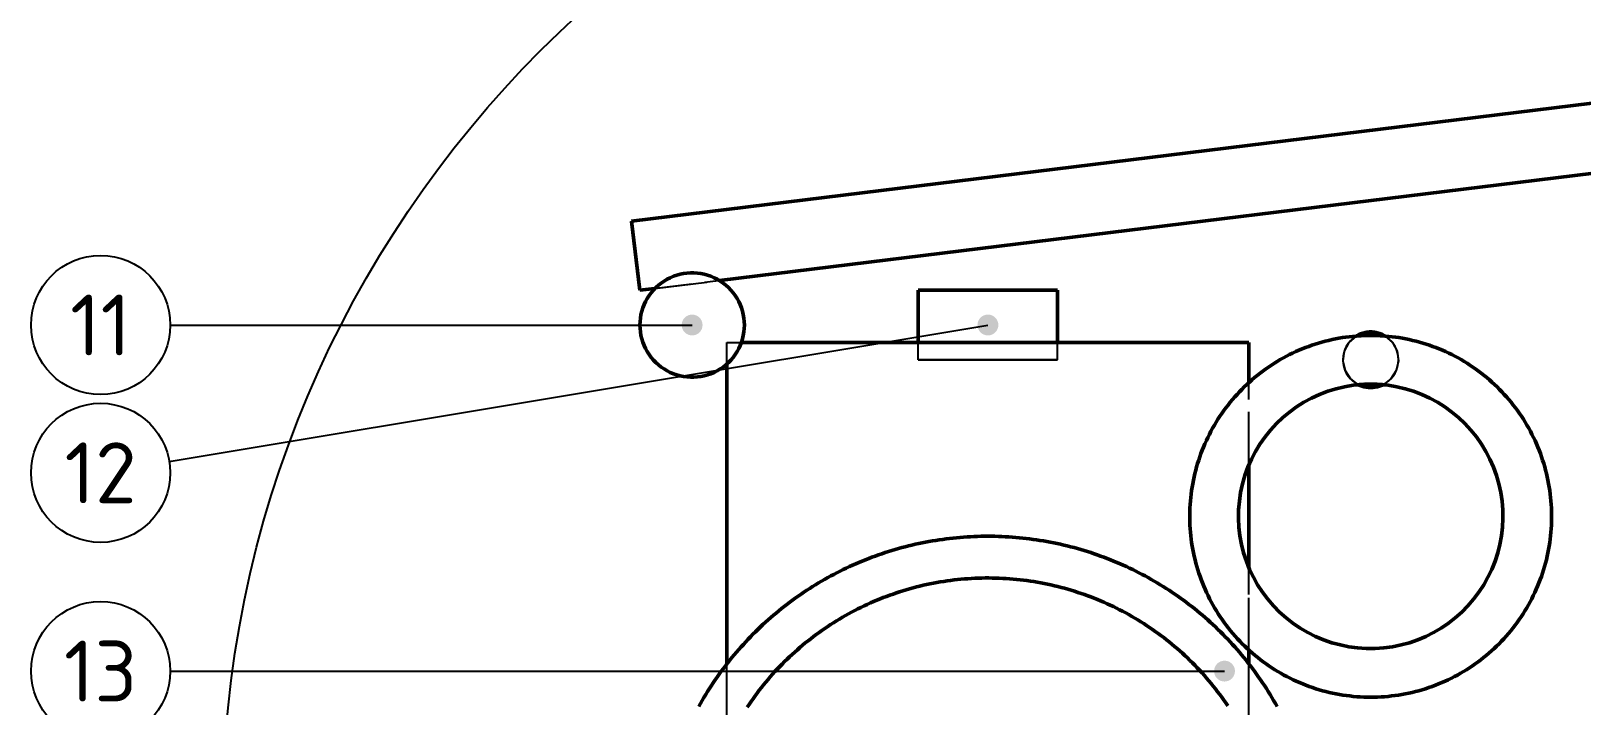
# Model space of a CAD drawing. Header units: millimetres. Extents: x 0 to 594, y 0 to 420.
# Drawn here: x 267.2 to 356.3, y 333 to 371.8 of the extents above; entities that cross this region are included whole.
import ezdxf
from ezdxf.enums import TextEntityAlignment as Align

# ---------------------------------------------------------------- set-up
doc = ezdxf.new("R2010")
doc.units = ezdxf.units.MM
doc.linetypes.add('ISO02-TRAZOS', pattern=[3.75, 3, -0.75])
for name, color, linetype, lineweight in [('01-VISIBLE', 7, 'CONTINUOUS', 50), ('02-OCULTA', 4, 'ISO02-TRAZOS', 25), ('06-TEXTO', 7, 'CONTINUOUS', 25), ('08-FINA', 5, 'CONTINUOUS', 25)]:
    doc.layers.add(name, color=color, linetype=linetype, lineweight=lineweight)
doc.styles.add('ISO3098', font='isocpeur.ttf')

msp = doc.modelspace()

# ---------------------------------------------------------------- hatches: boundary and pattern name
at = {"layer": '08-FINA'}
h = msp.add_hatch(color=7, dxfattribs=at)
h.dxf.hatch_style = 1
edge = h.paths.add_edge_path()
edge.add_arc((305.167, 354.898), 0.6, 0, 360)
h = msp.add_hatch(color=7, dxfattribs=at)
h.dxf.hatch_style = 1
edge = h.paths.add_edge_path()
edge.add_arc((322.167, 354.898), 0.6, 0, 360)
h = msp.add_hatch(color=7, dxfattribs=at)
h.dxf.hatch_style = 1
edge = h.paths.add_edge_path()
edge.add_arc((335.767, 334.998), 0.6, 0, 360)

# ---------------------------------------------------------------- linework, layer by layer
at = {"layer": '01-VISIBLE'}
for points in [[(301.679, 360.868), (384.508, 371.038)], [(306.73, 357.458), (387.903, 367.425)], [(302.167, 356.898), (301.679, 360.868)], [(308.167, 354.898), (308.16, 355.098), (308.14, 355.298), (308.107, 355.495), (308.06, 355.69), (308.001, 355.882), (307.929, 356.069), (307.844, 356.251), (307.748, 356.426), (307.64, 356.595), (307.521, 356.757), (307.392, 356.91), (307.252, 357.054), (307.104, 357.189), (306.946, 357.313), (306.781, 357.426), (306.608, 357.528), (306.429, 357.619), (306.245, 357.697), (306.055, 357.763), (305.862, 357.816), (305.666, 357.856), (305.467, 357.883), (305.267, 357.896), (305.066, 357.896), (304.866, 357.883), (304.668, 357.856), (304.471, 357.816), (304.278, 357.763), (304.088, 357.697), (303.904, 357.619), (303.725, 357.528), (303.552, 357.426), (303.387, 357.313), (303.23, 357.189), (303.081, 357.054), (302.942, 356.91), (302.812, 356.757), (302.693, 356.595), (302.585, 356.426), (302.489, 356.251), (302.405, 356.069), (302.333, 355.882), (302.273, 355.69), (302.227, 355.495), (302.193, 355.298), (302.173, 355.098), (302.167, 354.898), (302.173, 354.697), (302.193, 354.498), (302.227, 354.3), (302.273, 354.105), (302.333, 353.914), (302.405, 353.726), (302.489, 353.545), (302.585, 353.369), (302.693, 353.2), (302.812, 353.038), (302.942, 352.885), (303.081, 352.741), (303.23, 352.607), (303.387, 352.482), (303.552, 352.369), (303.725, 352.267), (303.904, 352.176), (304.088, 352.098), (304.278, 352.032), (304.471, 351.979), (304.668, 351.939), (304.866, 351.913), (305.066, 351.899), (305.267, 351.899), (305.467, 351.913), (305.666, 351.939), (305.862, 351.979), (306.055, 352.032), (306.245, 352.098), (306.429, 352.176), (306.608, 352.267), (306.781, 352.369), (306.946, 352.482), (307.104, 352.607), (307.252, 352.741), (307.392, 352.885), (307.521, 353.038), (307.64, 353.2), (307.748, 353.369), (307.844, 353.545), (307.929, 353.726), (308.001, 353.914), (308.06, 354.105), (308.107, 354.3), (308.14, 354.498), (308.16, 354.697), (308.167, 354.898)], [(302.167, 356.898), (303.03, 357.004)], [(318.167, 356.898), (318.667, 356.898), (319.167, 356.898), (319.667, 356.898), (320.167, 356.898), (320.667, 356.898), (321.167, 356.898), (321.667, 356.898), (322.167, 356.898), (322.667, 356.898), (323.167, 356.898), (323.667, 356.898), (324.167, 356.898), (324.667, 356.898), (325.167, 356.898), (325.667, 356.898), (326.167, 356.898)], [(318.167, 353.898), (318.167, 356.898)], [(326.167, 353.898), (326.167, 356.898)], [(307.995, 353.898), (308.524, 353.898), (309.052, 353.898), (309.581, 353.898), (310.109, 353.898), (310.638, 353.898), (311.167, 353.898)], [(311.167, 353.898), (333.167, 353.898)], [(337.167, 353.898), (336.595, 353.898), (336.024, 353.898), (335.452, 353.898), (334.881, 353.898), (334.31, 353.898), (333.738, 353.898), (333.167, 353.898)], [(343.335, 354.264), (343.135, 354.246), (342.936, 354.225), (342.738, 354.199), (342.539, 354.17), (342.342, 354.136), (342.145, 354.099), (341.949, 354.058), (341.754, 354.014), (341.56, 353.966), (341.366, 353.914), (341.174, 353.858), (340.983, 353.798), (340.793, 353.735), (340.604, 353.668), (340.416, 353.598), (340.23, 353.524), (340.046, 353.446), (339.863, 353.365), (339.681, 353.281), (339.501, 353.193), (339.323, 353.101), (339.147, 353.006), (338.973, 352.908), (338.8, 352.806), (338.63, 352.701), (338.461, 352.593), (338.295, 352.481), (338.131, 352.367), (337.969, 352.249), (337.809, 352.128), (337.652, 352.004), (337.497, 351.877), (337.344, 351.747), (337.195, 351.614), (337.047, 351.479), (336.903, 351.34), (336.761, 351.199), (336.621, 351.055), (336.485, 350.909), (336.351, 350.759), (336.221, 350.608), (336.093, 350.453), (335.968, 350.297), (335.847, 350.138), (335.728, 349.976), (335.613, 349.813), (335.5, 349.647), (335.391, 349.479), (335.285, 349.309), (335.183, 349.137), (335.084, 348.963), (334.988, 348.787), (334.895, 348.61), (334.806, 348.43), (334.721, 348.249), (334.639, 348.066), (334.56, 347.882), (334.485, 347.697), (334.414, 347.509), (334.346, 347.321), (334.282, 347.131), (334.222, 346.94), (334.165, 346.748), (334.112, 346.555), (334.063, 346.361), (334.017, 346.166), (333.975, 345.97), (333.937, 345.774), (333.903, 345.576), (333.873, 345.379), (333.846, 345.18), (333.823, 344.981), (333.804, 344.782), (333.789, 344.582), (333.778, 344.382), (333.771, 344.182), (333.767, 343.982), (333.767, 343.782), (333.771, 343.581), (333.779, 343.381), (333.791, 343.181), (333.807, 342.982), (333.827, 342.782), (333.85, 342.584), (333.877, 342.385), (333.908, 342.187), (333.943, 341.99), (333.982, 341.794), (334.024, 341.598), (334.07, 341.403), (334.12, 341.209), (334.174, 341.016), (334.231, 340.824), (334.292, 340.634), (334.357, 340.444), (334.425, 340.256), (334.497, 340.069), (334.573, 339.884), (334.652, 339.7), (334.734, 339.517), (334.82, 339.336), (334.91, 339.157), (335.003, 338.98), (335.099, 338.804), (335.199, 338.631), (335.302, 338.459), (335.408, 338.289), (335.518, 338.122), (335.631, 337.956), (335.747, 337.793), (335.866, 337.632), (335.988, 337.473), (336.113, 337.317), (336.241, 337.163), (336.373, 337.012), (336.507, 336.863), (336.643, 336.717), (336.783, 336.574), (336.925, 336.433), (337.071, 336.295), (337.218, 336.159), (337.368, 336.027), (337.521, 335.898), (337.677, 335.771), (337.834, 335.648), (337.994, 335.527), (338.157, 335.41), (338.321, 335.296), (338.488, 335.185), (338.657, 335.077), (338.827, 334.973), (339, 334.872), (339.175, 334.774), (339.352, 334.679), (339.53, 334.588), (339.71, 334.501), (339.892, 334.417), (340.075, 334.336), (340.26, 334.259), (340.446, 334.186), (340.634, 334.116), (340.823, 334.05), (341.013, 333.987), (341.205, 333.928), (341.397, 333.873), (341.591, 333.822), (341.785, 333.774), (341.98, 333.73), (342.177, 333.69), (342.373, 333.653), (342.571, 333.621), (342.769, 333.592), (342.968, 333.567), (343.167, 333.546), (343.366, 333.528), (343.566, 333.515), (343.766, 333.505), (343.966, 333.5), (344.167, 333.498), (344.367, 333.5), (344.567, 333.505), (344.767, 333.515), (344.967, 333.528), (345.166, 333.546), (345.365, 333.567), (345.564, 333.592), (345.762, 333.621), (345.96, 333.653), (346.157, 333.69), (346.353, 333.73), (346.548, 333.774), (346.743, 333.822), (346.936, 333.873), (347.129, 333.928), (347.32, 333.987), (347.51, 334.05), (347.699, 334.116), (347.887, 334.186), (348.073, 334.259), (348.258, 334.336), (348.442, 334.417), (348.623, 334.501), (348.803, 334.588), (348.982, 334.679), (349.158, 334.774), (349.333, 334.872), (349.506, 334.973), (349.677, 335.077), (349.846, 335.185), (350.012, 335.296), (350.177, 335.41), (350.339, 335.527), (350.499, 335.648), (350.657, 335.771), (350.812, 335.898), (350.965, 336.027), (351.115, 336.159), (351.263, 336.295), (351.408, 336.433), (351.55, 336.574), (351.69, 336.717), (351.827, 336.863), (351.961, 337.012), (352.092, 337.163), (352.22, 337.317), (352.345, 337.473), (352.467, 337.632), (352.587, 337.793), (352.703, 337.956), (352.815, 338.122), (352.925, 338.289), (353.031, 338.459), (353.134, 338.631), (353.234, 338.804), (353.331, 338.98), (353.424, 339.157), (353.513, 339.336), (353.599, 339.517), (353.682, 339.7), (353.761, 339.884), (353.836, 340.069), (353.908, 340.256), (353.977, 340.444), (354.041, 340.634), (354.102, 340.824), (354.16, 341.016), (354.213, 341.209), (354.263, 341.403), (354.309, 341.598), (354.352, 341.794), (354.39, 341.99), (354.425, 342.187), (354.456, 342.385), (354.483, 342.584), (354.507, 342.782), (354.526, 342.982), (354.542, 343.181), (354.554, 343.381), (354.562, 343.581), (354.566, 343.782), (354.566, 343.982), (354.563, 344.182), (354.555, 344.382), (354.544, 344.582), (354.529, 344.782), (354.51, 344.981), (354.487, 345.18), (354.461, 345.379), (354.43, 345.576), (354.396, 345.774), (354.358, 345.97), (354.316, 346.166), (354.271, 346.361), (354.221, 346.555), (354.168, 346.748), (354.112, 346.94), (354.051, 347.131), (353.987, 347.321), (353.919, 347.509), (353.848, 347.697), (353.773, 347.882), (353.695, 348.066), (353.613, 348.249), (353.527, 348.43), (353.438, 348.61), (353.346, 348.787), (353.25, 348.963), (353.151, 349.137), (353.048, 349.309), (352.942, 349.479), (352.833, 349.647), (352.721, 349.813), (352.605, 349.976), (352.487, 350.138), (352.365, 350.297), (352.24, 350.453), (352.113, 350.608), (351.982, 350.759), (351.848, 350.909), (351.712, 351.055), (351.573, 351.199), (351.431, 351.34), (351.286, 351.479), (351.139, 351.614), (350.989, 351.747), (350.837, 351.877), (350.682, 352.004), (350.524, 352.128), (350.365, 352.249), (350.203, 352.367), (350.039, 352.481), (349.872, 352.593), (349.704, 352.701), (349.533, 352.806), (349.361, 352.908), (349.186, 353.006), (349.01, 353.101), (348.832, 353.193), (348.652, 353.281), (348.471, 353.365), (348.288, 353.446), (348.103, 353.524), (347.917, 353.598), (347.729, 353.668), (347.541, 353.735), (347.351, 353.798), (347.159, 353.858), (346.967, 353.914), (346.774, 353.966), (346.579, 354.014), (346.384, 354.058), (346.188, 354.099), (345.991, 354.136), (345.794, 354.17), (345.596, 354.199), (345.397, 354.225), (345.198, 354.246), (344.999, 354.264)], [(337.167, 351.589), (337.167, 353.898)], [(344.167, 354.498), (344.094, 354.496), (344.021, 354.491), (343.949, 354.483), (343.877, 354.471), (343.805, 354.456), (343.735, 354.438), (343.665, 354.417), (343.596, 354.392), (343.529, 354.365), (343.463, 354.334), (343.398, 354.301), (343.335, 354.264)], [(344.167, 354.298), (344.097, 354.297), (344.028, 354.297), (343.958, 354.296), (343.889, 354.294), (343.82, 354.292), (343.75, 354.289), (343.681, 354.286), (343.612, 354.283), (343.542, 354.279), (343.473, 354.274), (343.404, 354.27), (343.335, 354.264)], [(344.999, 354.264), (344.936, 354.301), (344.871, 354.334), (344.805, 354.365), (344.737, 354.392), (344.668, 354.417), (344.599, 354.438), (344.528, 354.456), (344.457, 354.471), (344.385, 354.483), (344.312, 354.491), (344.24, 354.496), (344.167, 354.498)], [(344.999, 354.264), (344.929, 354.27), (344.86, 354.274), (344.791, 354.279), (344.722, 354.283), (344.652, 354.286), (344.583, 354.289), (344.514, 354.292), (344.444, 354.294), (344.375, 354.296), (344.305, 354.297), (344.236, 354.297), (344.167, 354.298)], [(307.167, 335.414), (307.167, 352.662)], [(344.167, 351.498), (344.669, 351.481), (345.169, 351.431), (345.665, 351.349), (346.154, 351.233), (346.634, 351.086), (347.104, 350.907), (347.561, 350.698), (348.003, 350.458), (348.428, 350.191), (348.835, 349.895), (349.221, 349.573), (349.585, 349.227), (349.925, 348.857), (350.24, 348.466), (350.529, 348.054), (350.79, 347.625), (351.022, 347.179), (351.224, 346.719), (351.395, 346.246), (351.534, 345.763), (351.641, 345.272), (351.716, 344.775), (351.757, 344.274), (351.766, 343.772), (351.741, 343.27), (351.683, 342.771), (351.592, 342.277), (351.468, 341.789), (351.313, 341.311), (351.127, 340.845), (350.91, 340.391), (350.663, 339.953), (350.388, 339.533), (350.086, 339.131), (349.758, 338.75), (349.406, 338.392), (349.03, 338.058), (348.634, 337.749), (348.218, 337.467), (347.784, 337.214), (347.334, 336.989), (346.871, 336.795), (346.395, 336.632), (345.91, 336.5), (345.418, 336.401), (344.919, 336.335), (344.418, 336.302), (343.915, 336.302), (343.414, 336.335), (342.916, 336.401), (342.423, 336.5), (341.938, 336.632), (341.463, 336.795), (340.999, 336.989), (340.549, 337.214), (340.116, 337.467), (339.699, 337.749), (339.303, 338.058), (338.928, 338.392), (338.575, 338.75), (338.247, 339.131), (337.945, 339.533), (337.67, 339.953), (337.424, 340.391), (337.207, 340.845), (337.02, 341.311), (336.865, 341.789), (336.742, 342.277), (336.651, 342.771), (336.593, 343.27), (336.568, 343.772), (336.576, 344.274), (336.618, 344.775), (336.692, 345.272), (336.799, 345.763), (336.939, 346.246), (337.11, 346.719), (337.312, 347.179), (337.543, 347.625), (337.804, 348.054), (338.093, 348.466), (338.408, 348.857), (338.748, 349.227), (339.112, 349.573), (339.499, 349.895), (339.905, 350.191), (340.33, 350.458), (340.772, 350.698), (341.229, 350.907), (341.699, 351.086), (342.179, 351.233), (342.669, 351.349), (343.164, 351.431), (343.664, 351.481), (344.167, 351.498)], [(344.167, 351.498), (344.107, 351.497), (344.048, 351.497), (343.989, 351.496), (343.929, 351.494), (343.87, 351.492), (343.811, 351.489), (343.752, 351.486), (343.692, 351.483), (343.633, 351.479), (343.574, 351.474), (343.515, 351.47), (343.456, 351.464)], [(343.456, 351.464), (343.568, 351.414), (343.683, 351.372), (343.802, 351.34), (343.922, 351.316), (344.044, 351.302), (344.167, 351.298), (344.289, 351.302), (344.411, 351.316), (344.532, 351.34), (344.65, 351.372), (344.766, 351.414), (344.878, 351.464)], [(344.878, 351.464), (344.819, 351.47), (344.759, 351.474), (344.7, 351.479), (344.641, 351.483), (344.582, 351.486), (344.523, 351.489), (344.463, 351.492), (344.404, 351.494), (344.345, 351.496), (344.285, 351.497), (344.226, 351.497), (344.167, 351.498)], [(337.167, 340.938), (337.167, 346.857)], [(322.167, 342.752), (321.966, 342.751), (321.766, 342.748), (321.566, 342.743), (321.366, 342.735), (321.166, 342.726), (320.966, 342.714), (320.766, 342.701), (320.566, 342.685), (320.367, 342.667), (320.167, 342.647), (319.968, 342.625), (319.769, 342.601), (319.571, 342.574), (319.373, 342.546), (319.175, 342.515), (318.977, 342.483), (318.78, 342.448), (318.583, 342.411), (318.386, 342.372), (318.19, 342.332), (317.995, 342.289), (317.799, 342.244), (317.605, 342.197), (317.411, 342.147), (317.217, 342.096), (317.024, 342.043), (316.831, 341.988), (316.639, 341.931), (316.448, 341.871), (316.257, 341.81), (316.067, 341.747), (315.878, 341.681), (315.689, 341.614), (315.501, 341.545), (315.314, 341.474), (315.128, 341.4), (314.942, 341.325), (314.757, 341.248), (314.573, 341.169), (314.39, 341.088), (314.208, 341.005), (314.026, 340.92), (313.846, 340.833), (313.666, 340.745), (313.487, 340.654), (313.31, 340.562), (313.133, 340.467), (312.957, 340.371), (312.783, 340.273), (312.609, 340.173), (312.436, 340.072), (312.265, 339.968), (312.094, 339.863), (311.925, 339.756), (311.757, 339.647), (311.59, 339.536), (311.424, 339.424), (311.26, 339.31), (311.096, 339.194), (310.934, 339.076), (310.773, 338.957), (310.613, 338.836), (310.455, 338.714), (310.298, 338.589), (310.142, 338.463), (309.988, 338.336), (309.835, 338.207), (309.683, 338.076), (309.533, 337.943), (309.384, 337.809), (309.236, 337.674), (309.09, 337.537), (308.946, 337.398), (308.803, 337.258), (308.661, 337.116), (308.521, 336.973), (308.382, 336.829), (308.245, 336.683), (308.11, 336.535), (307.976, 336.386), (307.843, 336.236), (307.712, 336.084), (307.583, 335.931), (307.456, 335.777), (307.33, 335.621), (307.205, 335.464), (307.083, 335.306), (306.962, 335.146), (306.843, 334.985), (306.725, 334.823), (306.609, 334.659), (306.495, 334.495), (306.383, 334.329), (306.272, 334.162), (306.163, 333.994), (306.056, 333.825), (305.951, 333.654), (305.847, 333.483), (305.746, 333.31), (305.646, 333.136), (305.548, 332.962)], [(338.786, 332.962), (338.688, 333.136), (338.588, 333.31), (338.486, 333.483), (338.383, 333.654), (338.277, 333.825), (338.17, 333.994), (338.061, 334.162), (337.951, 334.329), (337.838, 334.495), (337.724, 334.659), (337.608, 334.823), (337.491, 334.985), (337.371, 335.146), (337.251, 335.306), (337.128, 335.464), (337.004, 335.621), (336.878, 335.777), (336.75, 335.931), (336.621, 336.084), (336.49, 336.236), (336.358, 336.386), (336.224, 336.535), (336.088, 336.683), (335.951, 336.829), (335.812, 336.973), (335.672, 337.116), (335.531, 337.258), (335.388, 337.398), (335.243, 337.537), (335.097, 337.674), (334.949, 337.809), (334.801, 337.943), (334.65, 338.076), (334.499, 338.207), (334.345, 338.336), (334.191, 338.463), (334.035, 338.589), (333.878, 338.714), (333.72, 338.836), (333.56, 338.957), (333.399, 339.076), (333.237, 339.194), (333.074, 339.31), (332.909, 339.424), (332.743, 339.536), (332.576, 339.647), (332.408, 339.756), (332.239, 339.863), (332.069, 339.968), (331.897, 340.072), (331.724, 340.173), (331.551, 340.273), (331.376, 340.371), (331.2, 340.467), (331.024, 340.562), (330.846, 340.654), (330.667, 340.745), (330.488, 340.833), (330.307, 340.92), (330.126, 341.005), (329.943, 341.088), (329.76, 341.169), (329.576, 341.248), (329.391, 341.325), (329.206, 341.4), (329.019, 341.474), (328.832, 341.545), (328.644, 341.614), (328.455, 341.681), (328.266, 341.747), (328.076, 341.81), (327.885, 341.871), (327.694, 341.931), (327.502, 341.988), (327.31, 342.043), (327.116, 342.096), (326.923, 342.147), (326.729, 342.197), (326.534, 342.244), (326.339, 342.289), (326.143, 342.332), (325.947, 342.372), (325.751, 342.411), (325.554, 342.448), (325.356, 342.483), (325.159, 342.515), (324.961, 342.546), (324.762, 342.574), (324.564, 342.601), (324.365, 342.625), (324.166, 342.647), (323.967, 342.667), (323.767, 342.685), (323.568, 342.701), (323.368, 342.714), (323.168, 342.726), (322.968, 342.735), (322.767, 342.743), (322.567, 342.748), (322.367, 342.751), (322.167, 342.752)], [(335.952, 333.001), (335.839, 333.166), (335.725, 333.331), (335.608, 333.493), (335.49, 333.655), (335.369, 333.815), (335.247, 333.973), (335.123, 334.13), (334.997, 334.286), (334.869, 334.44), (334.739, 334.592), (334.607, 334.743), (334.474, 334.892), (334.339, 335.04), (334.202, 335.186), (334.063, 335.33), (333.922, 335.473), (333.78, 335.614), (333.636, 335.753), (333.491, 335.89), (333.343, 336.026), (333.195, 336.16), (333.044, 336.292), (332.892, 336.422), (332.739, 336.551), (332.584, 336.677), (332.427, 336.802), (332.269, 336.925), (332.109, 337.045), (331.948, 337.164), (331.786, 337.281), (331.622, 337.396), (331.457, 337.509), (331.29, 337.62), (331.122, 337.729), (330.953, 337.836), (330.782, 337.941), (330.611, 338.044), (330.438, 338.145), (330.264, 338.244), (330.088, 338.34), (329.912, 338.435), (329.734, 338.527), (329.555, 338.617), (329.376, 338.705), (329.195, 338.791), (329.013, 338.875), (328.83, 338.956), (328.646, 339.036), (328.461, 339.113), (328.276, 339.187), (328.089, 339.26), (327.902, 339.33), (327.713, 339.398), (327.524, 339.464), (327.334, 339.527), (327.144, 339.589), (326.952, 339.648), (326.76, 339.704), (326.568, 339.758), (326.374, 339.81), (326.18, 339.86), (325.986, 339.907), (325.791, 339.952), (325.595, 339.994), (325.399, 340.035), (325.202, 340.072), (325.005, 340.108), (324.808, 340.141), (324.61, 340.172), (324.412, 340.2), (324.213, 340.226), (324.015, 340.249), (323.816, 340.27), (323.616, 340.289), (323.417, 340.305), (323.217, 340.319), (323.017, 340.331), (322.817, 340.34), (322.617, 340.346), (322.417, 340.35), (322.217, 340.352), (322.017, 340.352), (321.816, 340.349), (321.616, 340.343), (321.416, 340.335), (321.216, 340.325), (321.016, 340.312), (320.817, 340.297), (320.617, 340.28), (320.418, 340.26), (320.219, 340.238), (320.021, 340.213), (319.822, 340.186), (319.624, 340.156), (319.427, 340.125), (319.229, 340.09), (319.033, 340.054), (318.836, 340.015), (318.64, 339.973), (318.445, 339.93), (318.25, 339.884), (318.056, 339.835), (317.862, 339.785), (317.669, 339.731), (317.477, 339.676), (317.285, 339.618), (317.094, 339.558), (316.904, 339.496), (316.714, 339.431), (316.526, 339.365), (316.338, 339.295), (316.151, 339.224), (315.965, 339.15), (315.779, 339.074), (315.595, 338.996), (315.412, 338.916), (315.229, 338.833), (315.048, 338.749), (314.868, 338.662), (314.688, 338.572), (314.51, 338.481), (314.333, 338.388), (314.157, 338.292), (313.983, 338.195), (313.809, 338.095), (313.637, 337.993), (313.465, 337.889), (313.296, 337.783), (313.127, 337.675), (312.96, 337.565), (312.794, 337.453), (312.629, 337.339), (312.466, 337.223), (312.304, 337.105), (312.144, 336.985), (311.985, 336.863), (311.828, 336.74), (311.672, 336.614), (311.518, 336.487), (311.365, 336.357), (311.214, 336.226), (311.064, 336.093), (310.916, 335.958), (310.77, 335.822), (310.625, 335.683), (310.482, 335.543), (310.341, 335.402), (310.201, 335.258), (310.063, 335.113), (309.927, 334.966), (309.793, 334.818), (309.66, 334.668), (309.529, 334.516), (309.4, 334.363), (309.273, 334.208), (309.148, 334.052), (309.025, 333.894), (308.904, 333.735), (308.784, 333.574), (308.667, 333.412), (308.551, 333.249), (308.438, 333.084), (308.326, 332.918)], [(337.167, 335.414), (337.167, 336.206)]]:
    msp.add_lwpolyline(points, dxfattribs=at)
at = {"layer": '02-OCULTA'}
for points in [[(301.679, 360.868), (384.508, 371.038)], [(302.167, 356.898), (387.903, 367.425)], [(302.167, 356.898), (301.679, 360.868)], [(308.167, 354.898), (308.16, 355.098), (308.14, 355.298), (308.107, 355.495), (308.06, 355.69), (308.001, 355.882), (307.929, 356.069), (307.844, 356.251), (307.748, 356.426), (307.64, 356.595), (307.521, 356.757), (307.392, 356.91), (307.252, 357.054), (307.104, 357.189), (306.946, 357.313), (306.781, 357.426), (306.608, 357.528), (306.429, 357.619), (306.245, 357.697), (306.055, 357.763), (305.862, 357.816), (305.666, 357.856), (305.467, 357.883), (305.267, 357.896), (305.066, 357.896), (304.866, 357.883), (304.668, 357.856), (304.471, 357.816), (304.278, 357.763), (304.088, 357.697), (303.904, 357.619), (303.725, 357.528), (303.552, 357.426), (303.387, 357.313), (303.23, 357.189), (303.081, 357.054), (302.942, 356.91), (302.812, 356.757), (302.693, 356.595), (302.585, 356.426), (302.489, 356.251), (302.405, 356.069), (302.333, 355.882), (302.273, 355.69), (302.227, 355.495), (302.193, 355.298), (302.173, 355.098), (302.167, 354.898), (302.173, 354.697), (302.193, 354.498), (302.227, 354.3), (302.273, 354.105), (302.333, 353.914), (302.405, 353.726), (302.489, 353.545), (302.585, 353.369), (302.693, 353.2), (302.812, 353.038), (302.942, 352.885), (303.081, 352.741), (303.23, 352.607), (303.387, 352.482), (303.552, 352.369), (303.725, 352.267), (303.904, 352.176), (304.088, 352.098), (304.278, 352.032), (304.471, 351.979), (304.668, 351.939), (304.866, 351.913), (305.066, 351.899), (305.267, 351.899), (305.467, 351.913), (305.666, 351.939), (305.862, 351.979), (306.055, 352.032), (306.245, 352.098), (306.429, 352.176), (306.608, 352.267), (306.781, 352.369), (306.946, 352.482), (307.104, 352.607), (307.252, 352.741), (307.392, 352.885), (307.521, 353.038), (307.64, 353.2), (307.748, 353.369), (307.844, 353.545), (307.929, 353.726), (308.001, 353.914), (308.06, 354.105), (308.107, 354.3), (308.14, 354.498), (308.16, 354.697), (308.167, 354.898)], [(303.03, 357.004), (306.73, 357.458)], [(326.167, 356.898), (325.667, 356.898), (325.167, 356.898), (324.667, 356.898), (324.167, 356.898), (323.667, 356.898), (323.167, 356.898), (322.667, 356.898), (322.167, 356.898), (321.667, 356.898), (321.167, 356.898), (320.667, 356.898), (320.167, 356.898), (319.667, 356.898), (319.167, 356.898), (318.667, 356.898), (318.167, 356.898)], [(307.167, 352.662), (307.167, 353.898)], [(307.167, 286.908), (307.167, 353.898)], [(307.167, 353.898), (307.305, 353.898), (307.443, 353.898), (307.581, 353.898), (307.719, 353.898), (307.857, 353.898), (307.995, 353.898)], [(307.167, 353.898), (307.667, 353.898), (308.167, 353.898), (308.667, 353.898), (309.167, 353.898), (309.667, 353.898), (310.167, 353.898), (310.667, 353.898), (311.167, 353.898)], [(311.167, 353.898), (333.167, 353.898)], [(318.167, 352.898), (318.167, 353.898)], [(326.167, 352.898), (326.167, 353.898)], [(337.167, 353.898), (336.667, 353.898), (336.167, 353.898), (335.667, 353.898), (335.167, 353.898), (334.667, 353.898), (334.167, 353.898), (333.667, 353.898), (333.167, 353.898)], [(337.167, 286.908), (337.167, 353.898)], [(345.767, 352.898), (345.754, 353.098), (345.716, 353.296), (345.654, 353.487), (345.569, 353.668), (345.461, 353.838), (345.333, 353.993), (345.187, 354.13), (345.024, 354.249), (344.848, 354.345), (344.661, 354.419), (344.466, 354.469), (344.267, 354.494), (344.066, 354.494), (343.867, 354.469), (343.672, 354.419), (343.485, 354.345), (343.309, 354.249), (343.147, 354.13), (343, 353.993), (342.872, 353.838), (342.765, 353.668), (342.679, 353.487), (342.617, 353.296), (342.579, 353.098), (342.567, 352.898), (342.579, 352.697), (342.617, 352.5), (342.679, 352.309), (342.765, 352.127), (342.872, 351.957), (343, 351.802), (343.147, 351.665), (343.309, 351.547), (343.485, 351.45), (343.672, 351.376), (343.867, 351.326), (344.066, 351.301), (344.267, 351.301), (344.466, 351.326), (344.661, 351.376), (344.848, 351.45), (345.024, 351.547), (345.187, 351.665), (345.333, 351.802), (345.461, 351.957), (345.569, 352.127), (345.654, 352.309), (345.716, 352.5), (345.754, 352.697), (345.767, 352.898)], [(343.335, 354.264), (342.911, 353.889), (342.644, 353.39), (342.568, 352.829), (342.692, 352.276), (343.001, 351.802), (343.456, 351.464)], [(344.999, 354.264), (345.423, 353.889), (345.689, 353.39), (345.765, 352.829), (345.641, 352.276), (345.332, 351.802), (344.878, 351.464)], [(326.167, 352.898), (325.667, 352.898), (325.167, 352.898), (324.667, 352.898), (324.167, 352.898), (323.667, 352.898), (323.167, 352.898), (322.667, 352.898), (322.167, 352.898), (321.667, 352.898), (321.167, 352.898), (320.667, 352.898), (320.167, 352.898), (319.667, 352.898), (319.167, 352.898), (318.667, 352.898), (318.167, 352.898)], [(318.167, 352.898), (318.667, 352.898), (319.167, 352.898), (319.667, 352.898), (320.167, 352.898), (320.667, 352.898), (321.167, 352.898), (321.667, 352.898), (322.167, 352.898), (322.667, 352.898), (323.167, 352.898), (323.667, 352.898), (324.167, 352.898), (324.667, 352.898), (325.167, 352.898), (325.667, 352.898), (326.167, 352.898)], [(337.167, 346.857), (337.167, 351.589)], [(338.786, 332.962), (338.688, 333.136), (338.588, 333.31), (338.486, 333.483), (338.383, 333.654), (338.277, 333.825), (338.17, 333.994), (338.061, 334.162), (337.951, 334.329), (337.838, 334.495), (337.724, 334.659), (337.608, 334.823), (337.491, 334.985), (337.371, 335.146), (337.251, 335.306), (337.128, 335.464), (337.004, 335.621), (336.878, 335.777), (336.75, 335.931), (336.621, 336.084), (336.49, 336.236), (336.358, 336.386), (336.224, 336.535), (336.088, 336.683), (335.951, 336.829), (335.812, 336.973), (335.672, 337.116), (335.531, 337.258), (335.388, 337.398), (335.243, 337.537), (335.097, 337.674), (334.949, 337.809), (334.801, 337.943), (334.65, 338.076), (334.499, 338.207), (334.345, 338.336), (334.191, 338.463), (334.035, 338.589), (333.878, 338.714), (333.72, 338.836), (333.56, 338.957), (333.399, 339.076), (333.237, 339.194), (333.074, 339.31), (332.909, 339.424), (332.743, 339.536), (332.576, 339.647), (332.408, 339.756), (332.239, 339.863), (332.069, 339.968), (331.897, 340.072), (331.724, 340.173), (331.551, 340.273), (331.376, 340.371), (331.2, 340.467), (331.024, 340.562), (330.846, 340.654), (330.667, 340.745), (330.488, 340.833), (330.307, 340.92), (330.126, 341.005), (329.943, 341.088), (329.76, 341.169), (329.576, 341.248), (329.391, 341.325), (329.206, 341.4), (329.019, 341.474), (328.832, 341.545), (328.644, 341.614), (328.455, 341.681), (328.266, 341.747), (328.076, 341.81), (327.885, 341.871), (327.694, 341.931), (327.502, 341.988), (327.31, 342.043), (327.116, 342.096), (326.923, 342.147), (326.729, 342.197), (326.534, 342.244), (326.339, 342.289), (326.143, 342.332), (325.947, 342.372), (325.751, 342.411), (325.554, 342.448), (325.356, 342.483), (325.159, 342.515), (324.961, 342.546), (324.762, 342.574), (324.564, 342.601), (324.365, 342.625), (324.166, 342.647), (323.967, 342.667), (323.767, 342.685), (323.568, 342.701), (323.368, 342.714), (323.168, 342.726), (322.968, 342.735), (322.767, 342.743), (322.567, 342.748), (322.367, 342.751), (322.167, 342.752), (321.966, 342.751), (321.766, 342.748), (321.566, 342.743), (321.366, 342.735), (321.166, 342.726), (320.966, 342.714), (320.766, 342.701), (320.566, 342.685), (320.367, 342.667), (320.167, 342.647), (319.968, 342.625), (319.769, 342.601), (319.571, 342.574), (319.373, 342.546), (319.175, 342.515), (318.977, 342.483), (318.78, 342.448), (318.583, 342.411), (318.386, 342.372), (318.19, 342.332), (317.995, 342.289), (317.799, 342.244), (317.605, 342.197), (317.411, 342.147), (317.217, 342.096), (317.024, 342.043), (316.831, 341.988), (316.639, 341.931), (316.448, 341.871), (316.257, 341.81), (316.067, 341.747), (315.878, 341.681), (315.689, 341.614), (315.501, 341.545), (315.314, 341.474), (315.128, 341.4), (314.942, 341.325), (314.757, 341.248), (314.573, 341.169), (314.39, 341.088), (314.208, 341.005), (314.026, 340.92), (313.846, 340.833), (313.666, 340.745), (313.487, 340.654), (313.31, 340.562), (313.133, 340.467), (312.957, 340.371), (312.783, 340.273), (312.609, 340.173), (312.436, 340.072), (312.265, 339.968), (312.094, 339.863), (311.925, 339.756), (311.757, 339.647), (311.59, 339.536), (311.424, 339.424), (311.26, 339.31), (311.096, 339.194), (310.934, 339.076), (310.773, 338.957), (310.613, 338.836), (310.455, 338.714), (310.298, 338.589), (310.142, 338.463), (309.988, 338.336), (309.835, 338.207), (309.683, 338.076), (309.533, 337.943), (309.384, 337.809), (309.236, 337.674), (309.09, 337.537), (308.946, 337.398), (308.803, 337.258), (308.661, 337.116), (308.521, 336.973), (308.382, 336.829), (308.245, 336.683), (308.11, 336.535), (307.976, 336.386), (307.843, 336.236), (307.712, 336.084), (307.583, 335.931), (307.456, 335.777), (307.33, 335.621), (307.205, 335.464), (307.083, 335.306), (306.962, 335.146), (306.843, 334.985), (306.725, 334.823), (306.609, 334.659), (306.495, 334.495), (306.383, 334.329), (306.272, 334.162), (306.163, 333.994), (306.056, 333.825), (305.951, 333.654), (305.847, 333.483), (305.746, 333.31), (305.646, 333.136), (305.548, 332.962)], [(337.167, 336.206), (337.167, 340.938)], [(307.167, 312.09), (307.167, 335.414)], [(337.167, 312.09), (337.167, 335.414)]]:
    msp.add_lwpolyline(points, dxfattribs=at)
at = {"layer": '08-FINA'}
for p, q in [((275.112, 347.055), (322.167, 354.898)), ((275.167, 354.898), (305.167, 354.898)), ((275.167, 334.998), (335.767, 334.998))]:
    msp.add_line(p, q, dxfattribs=at)
for centre, radius in [((340.667, 326.5), 62.5), ((271.167, 354.898), 4), ((271.167, 346.398), 4), ((271.167, 334.998), 4)]:
    msp.add_circle(centre, radius, dxfattribs=at)

# ---------------------------------------------------------------- texts
at = {"layer": '06-TEXTO', "style": 'ISO3098'}
for s, p in [('11', (271.167, 354.898)), ('12', (271.167, 346.398)), ('13', (271.167, 334.998))]:
    msp.add_text(s, height=3.5, dxfattribs=at).set_placement(p, align=Align.MIDDLE_CENTER)

doc.saveas('drawing.dxf')
